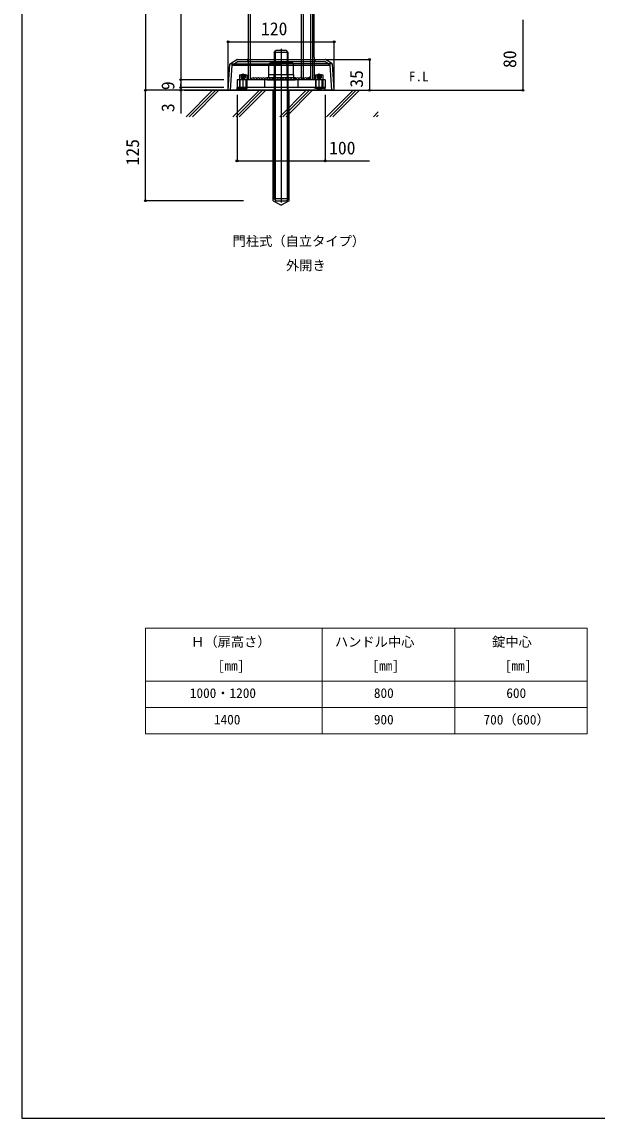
# Model space of a CAD drawing. Units: millimetres, scale not verified. Extents: x -875 to 875, y -1304 to 1298.
# Drawn here: x -875 to -224, y -1304 to -63 of the extents above; entities that cross this region are included whole.
import ezdxf
from ezdxf.enums import TextEntityAlignment as Align

# ---------------------------------------------------------------- set-up
doc = ezdxf.new("R2010")
doc.units = ezdxf.units.MM
doc.header["$LTSCALE"] = 6
doc.layers.add('0-1_TABLE1', color=7, linetype='Continuous', lineweight=18)
for name, color, linetype in [('0-2_USER1', 3, 'Continuous'), ('0-5_YKK_12', 2, 'Continuous'), ('0-6_YKK_13', 4, 'Continuous'), ('0-8_YKK_D', 6, 'Continuous'), ('0-9_YKK_ZWAK', 7, 'Continuous'), ('0-A_YSS_K', 3, 'Continuous')]:
    doc.layers.add(name, color=color, linetype=linetype)
doc.styles.add('ＭＳ ゴシック', font='')
doc.styles.get('ＭＳ ゴシック').set_extended_font_data('MS Gothic')

msp = doc.modelspace()

# ---------------------------------------------------------------- linework, layer by layer
at = {"layer": '0-1_TABLE1'}
for p, q in [((-735, -749.5), (-235, -749.5)), ((-735, -749.5), (-735, -869.5)), ((-535, -749.5), (-535, -869.5)), ((-385, -749.5), (-385, -869.5)), ((-235, -749.5), (-235, -869.5)), ((-735, -809.5), (-235, -809.5)), ((-735, -839.5), (-235, -839.5)), ((-735, -869.5), (-235, -869.5))]:
    msp.add_line(p, q, dxfattribs=at)
at = {"layer": '0-5_YKK_12'}
for p, q in [((-619, 187), (-619, -103)), ((-544, -103), (-544, 187)), ((-619, -103), (-619, -128.5)), ((-544, -103), (-544, -128.5))]:
    msp.add_line(p, q, dxfattribs=at)
at = {"layer": '0-6_YKK_13'}
for p, q in [((-616.7, 187), (-616.7, -128.5)), ((-558.6, -128.5), (-558.6, 187)), ((-556.3, -128.5), (-556.3, 187)), ((-548, -128.5), (-548, 187)), ((-545.7, -128.5), (-545.7, 187)), ((-589.5, -97.5), (-587.5, -95.5)), ((-589.5, -97.5), (-589.5, -263.5)), ((-573.5, -97.5), (-589.5, -97.5)), ((-588.417, -96.417), (-588.417, -264.582)), ((-575.5, -95.5), (-587.5, -95.5)), ((-581.5, -93.5), (-581.5, -267.5)), ((-573.5, -97.5), (-575.5, -95.5)), ((-574.582, -96.417), (-574.582, -264.582)), ((-573.5, -263.5), (-573.5, -97.5)), ((-638.975, -110.229), (-631.745, -105.655)), ((-638.683, -110.5), (-581.5, -110.5)), ((-631.21, -105.5), (-531.79, -105.5)), ((-630.776, -108), (-532.224, -108)), ((-619.5, -106), (-619.5, -108)), ((-588.428, -122.5), (-588.428, -110.572)), ((-524.317, -110.5), (-581.5, -110.5)), ((-574.572, -122.5), (-574.572, -110.572)), ((-543.5, -106), (-543.5, -108)), ((-524.025, -110.229), (-531.255, -105.655)), ((-521.5, -140.5), (-523.563, -111.005)), ((-636.997, -111.936), (-526.003, -111.936)), ((-628.5, -123.1), (-627.1, -122.5)), ((-628.5, -123.1), (-628.5, -128.5)), ((-628.5, -123.1), (-620.5, -123.1)), ((-627.1, -122.5), (-621.9, -122.5)), ((-626.8, -122.5), (-626.8, -126.5)), ((-625.601, -122.5), (-625.601, -126.5)), ((-624.5, -139.734), (-624.5, -121.553)), ((-623.399, -122.5), (-623.399, -126.5)), ((-622.2, -122.5), (-622.2, -126.5)), ((-621.9, -122.5), (-620.5, -123.1)), ((-620.5, -123.1), (-620.5, -128.5)), ((-589.6, -126.5), (-589.6, -122.5)), ((-573.4, -126.5), (-573.4, -122.5)), ((-542.5, -123.1), (-541.1, -122.5)), ((-542.5, -123.1), (-542.5, -128.5)), ((-542.5, -123.1), (-534.5, -123.1)), ((-541.1, -122.5), (-535.9, -122.5)), ((-540.8, -122.5), (-540.8, -126.5)), ((-539.601, -122.5), (-539.601, -126.5)), ((-538.5, -139.734), (-538.5, -121.553)), ((-537.399, -122.5), (-537.399, -126.5)), ((-536.2, -122.5), (-536.2, -126.5)), ((-535.9, -122.5), (-534.5, -123.1)), ((-534.5, -123.1), (-534.5, -128.5)), ((-531.5, -128.5), (-631.5, -128.5)), ((-631.5, -128.5), (-631.5, -137.5)), ((-628.5, -128.5), (-628.5, -137.5)), ((-627.75, -137.5), (-627.75, -128.5)), ((-626.8, -126.5), (-624.5, -127.828)), ((-626.8, -126.5), (-622.2, -126.5)), ((-624.5, -140), (-624.5, -126)), ((-624.5, -127.828), (-622.2, -126.5)), ((-621.25, -137.5), (-621.25, -128.5)), ((-620.5, -128.5), (-620.5, -137.5)), ((-600.5, -128.5), (-600.5, -137.5)), ((-590, -128.5), (-590, -126.5)), ((-573, -128.5), (-573, -126.5)), ((-562.5, -128.5), (-562.5, -137.5)), ((-542.5, -128.5), (-542.5, -137.5)), ((-541.75, -137.5), (-541.75, -128.5)), ((-540.8, -126.5), (-538.5, -127.828)), ((-540.8, -126.5), (-536.2, -126.5)), ((-538.5, -140), (-538.5, -126)), ((-538.5, -127.828), (-536.2, -126.5)), ((-535.25, -137.5), (-535.25, -128.5)), ((-534.5, -128.5), (-534.5, -137.5)), ((-531.5, -128.5), (-531.5, -137.5)), ((-531.5, -137.5), (-631.5, -137.5)), ((-531.5, -137.5), (-631.5, -137.5)), ((-628.5, -137.1), (-627.1, -138.5)), ((-628.5, -137.1), (-620.5, -137.1)), ((-627.1, -137.5), (-621.9, -137.5)), ((-627.1, -138.5), (-621.9, -138.5)), ((-621.9, -138.5), (-620.5, -137.1)), ((-619.247, -140.5), (-618.547, -139.8)), ((-618.547, -139.8), (-544.453, -139.8)), ((-543.753, -140.5), (-544.453, -139.8)), ((-543.753, -140.5), (-531.5, -140.5)), ((-542.5, -137.1), (-541.1, -138.5)), ((-542.5, -137.1), (-534.5, -137.1)), ((-541.1, -137.5), (-535.9, -137.5)), ((-541.1, -138.5), (-535.9, -138.5)), ((-535.9, -138.5), (-534.5, -137.1)), ((-531.5, -140.5), (-531.5, -137.5)), ((-573.5, -263.5), (-589.5, -263.5)), ((-589.5, -263.5), (-587.5, -265.5)), ((-587.5, -265.5), (-575.5, -265.5)), ((-573.5, -263.5), (-575.5, -265.5))]:
    msp.add_line(p, q, dxfattribs=at)
for points in [[(-521.5, -140.5), (-641.5, -140.5), (-639.437, -111.005)], [(-638.994, -140.5), (-636.997, -111.936), (-630.776, -108)], [(-595.356, -122.5), (-595.356, -110.572), (-593.5, -109.5), (-569.5, -109.5)], [(-567.644, -122.5), (-567.644, -110.572), (-569.5, -109.5)], [(-524.006, -140.5), (-526.003, -111.936), (-532.224, -108)], [(-595.5, -126.5), (-595.5, -122.5), (-567.5, -122.5), (-567.5, -126.5)], [(-631.5, -138.5), (-620.5, -138.5), (-619.5, -137.5)], [(-619.247, -140.5), (-631.5, -140.5), (-631.5, -137.5)], [(-531.5, -138.5), (-542.5, -138.5), (-543.5, -137.5)]]:
    msp.add_lwpolyline(points, dxfattribs=at)
msp.add_lwpolyline([(-565.5, -128.5), (-565.5, -126.5), (-597.5, -126.5), (-597.5, -128.5)], close=True, dxfattribs=at)
for centre, radius, start, end in [((-638.44, -111.075), 1, 122.32299, 176), ((-631.21, -106.5), 1, 90, 122.32299), ((-620, -106), 0.5, 0, 90), ((-591.892, -115.634), 6.134, 55.61575, 124.38425), ((-581.5, -132.428), 22.928, 72.41205, 107.58795), ((-571.108, -115.634), 6.134, 55.61575, 124.38425), ((-543, -106), 0.5, 90, 180), ((-531.79, -106.5), 1, 57.67701, 90), ((-524.56, -111.075), 1, 4, 57.67701), ((-613.7, -128.5), 2, 41.40962, 180), ((-610.7, -128.5), 2, 41.40962, 180), ((-607.7, -128.5), 2, 41.40962, 180), ((-604.7, -128.5), 2, 41.40962, 180), ((-601.7, -128.5), 2, 41.40962, 180), ((-598.7, -128.5), 2, 41.40962, 180), ((-596, -128.5), 2, 41.40962, 180), ((-593, -128.5), 2, 41.40962, 180), ((-590, -128.5), 2, 41.40962, 180), ((-587, -128.5), 2, 41.40962, 180), ((-584, -128.5), 2, 41.40962, 180), ((-581, -128.5), 2, 41.40962, 180), ((-578, -128.5), 2, 41.40962, 180), ((-575, -128.5), 2, 41.40962, 180), ((-572, -128.5), 2, 41.40962, 180), ((-569, -128.5), 2, 41.40962, 180), ((-566, -128.5), 2, 41.40962, 180), ((-563, -128.5), 2, 41.40962, 180), ((-560, -128.5), 2, 41.40962, 180), ((-557, -128.5), 2, 41.40962, 180), ((-554, -128.5), 2, 41.40962, 180), ((-551, -128.5), 2, 70.52878, 180), ((-548, -128.5), 3, 90, 180), ((-548, -128.5), 2, 90, 180), ((-548.4, -128.5), 1, 90, 180)]:
    msp.add_arc(centre, radius, start, end, dxfattribs=at)
at = {"layer": '0-8_YKK_D'}
for p, q in [((-735, 859.5), (-735, -140.5)), ((-695, 352.5), (-695, -128.5)), ((-308, -60.5), (-308, -140.5)), ((-641.5, -139.5), (-641.5, -84.5)), ((-641.5, -85.5), (-521.5, -85.5)), ((-521.5, -139.5), (-521.5, -84.5)), ((-530.79, -105.5), (-480.5, -105.5)), ((-481.5, -105.5), (-481.5, -140.5)), ((-646.5, -128.5), (-696, -128.5)), ((-646.5, -128.5), (-696, -128.5)), ((-695, -128.5), (-695, -137.5)), ((-695, -137.5), (-695, -133.2)), ((-624, -140.5), (-736, -140.5)), ((-624, -140.5), (-736, -140.5)), ((-735, -265.5), (-735, -140.5)), ((-646.5, -137.5), (-696, -137.5)), ((-646.5, -137.5), (-696, -137.5)), ((-646.5, -140.5), (-696, -140.5)), ((-695, -137.5), (-695, -140.5)), ((-695, -140.5), (-695, -166.691)), ((-631.5, -145.5), (-631.5, -221.5)), ((-531.5, -145.5), (-531.5, -221.5)), ((-499, -140.5), (-307, -140.5)), ((-495.427, -140.5), (-480.5, -140.5)), ((-624, -265.5), (-736, -265.5))]:
    msp.add_line(p, q, dxfattribs=at)
msp.add_lwpolyline([(-631.5, -220.5), (-531.5, -220.5), (-481.655, -220.5)], dxfattribs=at)
for centre in [(-641.5, -85.5), (-521.5, -85.5), (-481.5, -105.5), (-695, -128.5), (-695, -128.5), (-695, -137.5), (-695, -137.5), (-735, -140.5), (-735, -140.5), (-695, -140.5), (-481.5, -140.5), (-308, -140.5), (-631.5, -220.5), (-531.5, -220.5), (-735, -265.5)]:
    msp.add_circle(centre, 1.075, dxfattribs=at)
at = {"layer": '0-9_YKK_ZWAK'}
msp.add_line((-875, 1245.5), (-875, -1304.5), dxfattribs=at)
msp.add_lwpolyline([(-875, -1304.5), (875, -1304.5), (875, 1245.5)], dxfattribs=at)
at = {"layer": '0-A_YSS_K'}
for p, q in [((-691.5, -140.5), (-471.5, -140.5)), ((-689.107, -170.5), (-659.107, -140.5)), ((-685.571, -170.5), (-655.571, -140.5)), ((-682.036, -170.5), (-652.036, -140.5)), ((-636.074, -170.5), (-606.074, -140.5)), ((-632.538, -170.5), (-602.538, -140.5)), ((-629.003, -170.5), (-599.003, -140.5)), ((-590.5, -265.5), (-590.5, -140.5)), ((-583.041, -170.5), (-553.041, -140.5)), ((-579.505, -170.5), (-549.505, -140.5)), ((-575.969, -170.5), (-545.969, -140.5)), ((-572.5, -265.5), (-572.5, -140.5)), ((-530.008, -170.5), (-500.008, -140.5)), ((-526.472, -170.5), (-496.472, -140.5)), ((-522.936, -170.5), (-492.936, -140.5)), ((-476.975, -170.5), (-471.5, -165.025)), ((-473.439, -170.5), (-471.5, -168.561)), ((-590.5, -265.5), (-581.5, -270.696)), ((-572.5, -265.5), (-581.5, -270.696))]:
    msp.add_line(p, q, dxfattribs=at)

# ---------------------------------------------------------------- texts
at = {"layer": '0-1_TABLE1', "style": 'ＭＳ ゴシック'}
for s, p in [('Ｈ（扉高さ）', (-683.452, -773.903)), ('ハンドル中心', (-520.639, -773.903)), ('錠中心', (-342.685, -773.903)), ('[㎜]', (-653.196, -800.949)), ('[㎜]', (-478.196, -800.949)), ('[㎜]', (-328.196, -800.949)), ('1000・1200', (-684.858, -832)), ('800', (-476.491, -832)), ('600', (-326.577, -832)), ('1400', (-657.585, -862)), ('900', (-476.577, -862)), ('700（600）', (-352.358, -862.085))]:
    msp.add_text(s, height=11, dxfattribs=at).set_placement(p, align=Align.BOTTOM_LEFT)
at = {"layer": '0-2_USER1', "style": 'ＭＳ ゴシック'}
for s, p in [('F.L', (-436.955, -133.5)), ('門柱式（自立タイプ）', (-636.491, -320.116)), ('外開き', (-576.023, -347.588))]:
    msp.add_text(s, height=11, dxfattribs=at).set_placement(p, align=Align.BOTTOM_LEFT)
at = {"layer": '0-8_YKK_D', "style": 'ＭＳ ゴシック'}
for s, p in [('120', (-604.341, -82.5)), ('100', (-527.268, -217.5))]:
    msp.add_text(s, height=14.66, dxfattribs=at).set_placement(p, align=Align.BOTTOM_LEFT)
for s, p in [('80', (-311, -115.216)), ('35', (-484.5, -137.545)), ('9', (-698, -140.273)), ('3', (-698, -165.168)), ('125', (-738, -225.614))]:
    msp.add_text(s, height=14.66, rotation=90, dxfattribs=at).set_placement(p, align=Align.BOTTOM_LEFT)

doc.saveas('drawing.dxf')
